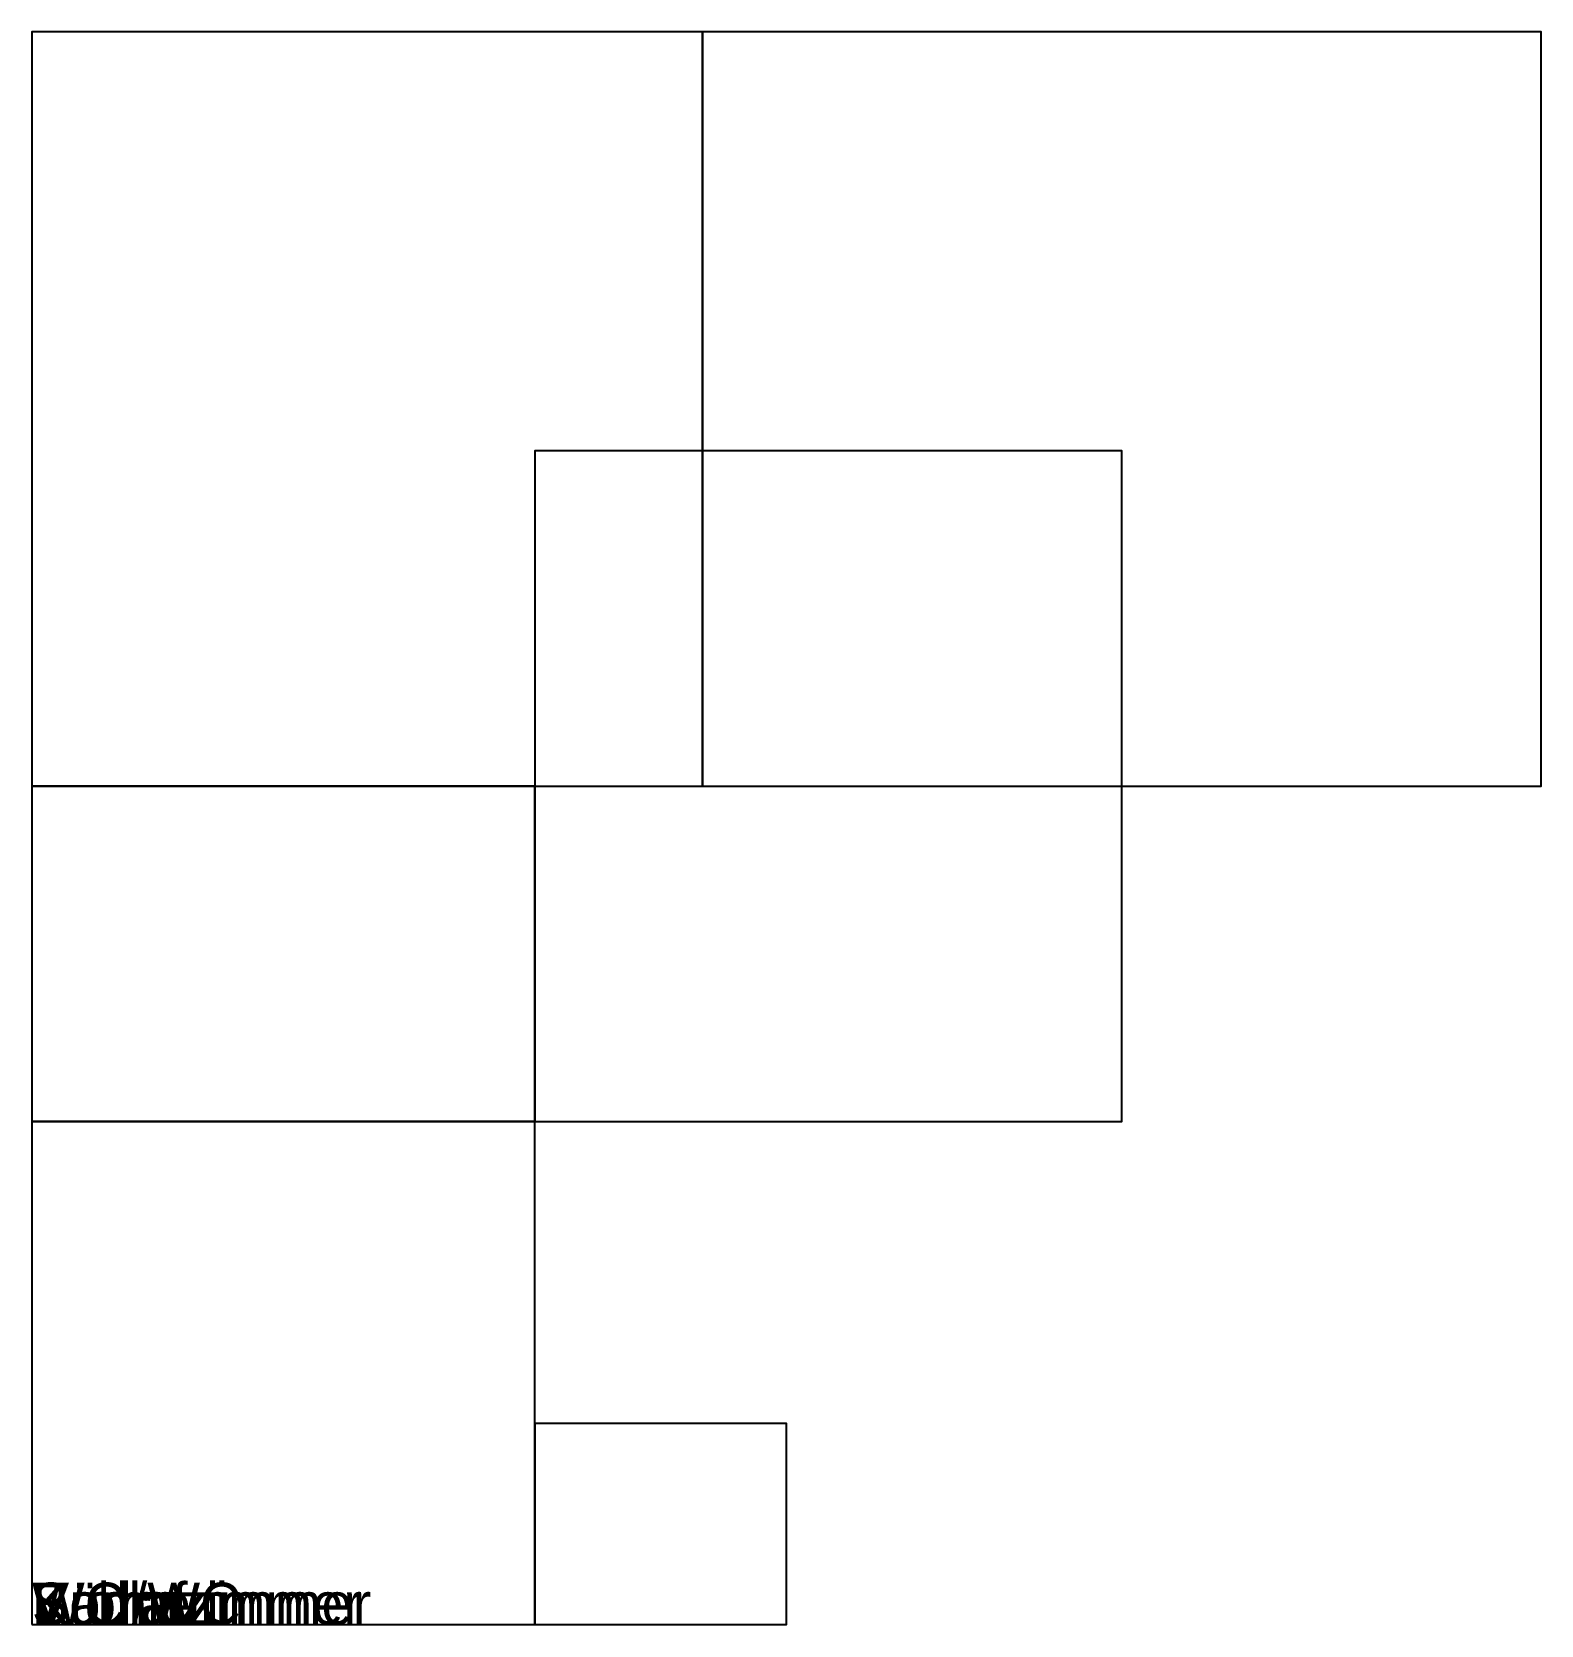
# Model space of a CAD drawing. Header units: metres. Extents: x 0 to 9, y 0 to 9.5.
import ezdxf

# ---------------------------------------------------------------- set-up
doc = ezdxf.new("R2010")
doc.units = ezdxf.units.M

msp = doc.modelspace()

# ---------------------------------------------------------------- linework, layer by layer
for points in [[(0, 5), (4, 5), (4, 9.5), (0, 9.5), (0, 5)], [(4, 5), (9, 5), (9, 9.5), (4, 9.5), (4, 5)], [(3, 3), (6.5, 3), (6.5, 7), (3, 7), (3, 3)], [(0, 3), (3, 3), (3, 5), (0, 5), (0, 3)], [(0, 0), (3, 0), (3, 3), (0, 3), (0, 0)], [(3, 0), (4.5, 0), (4.5, 1.2), (3, 1.2), (3, 0)]]:
    msp.add_lwpolyline(points, close=True)

# ---------------------------------------------------------------- texts
for s in ['Wohnzimmer', 'WC', 'Vorraum', 'Schlafzimmer', 'Bad/WC', 'Küche']:
    msp.add_text(s, height=0.25).set_placement((0, 0))

doc.saveas('drawing.dxf')
